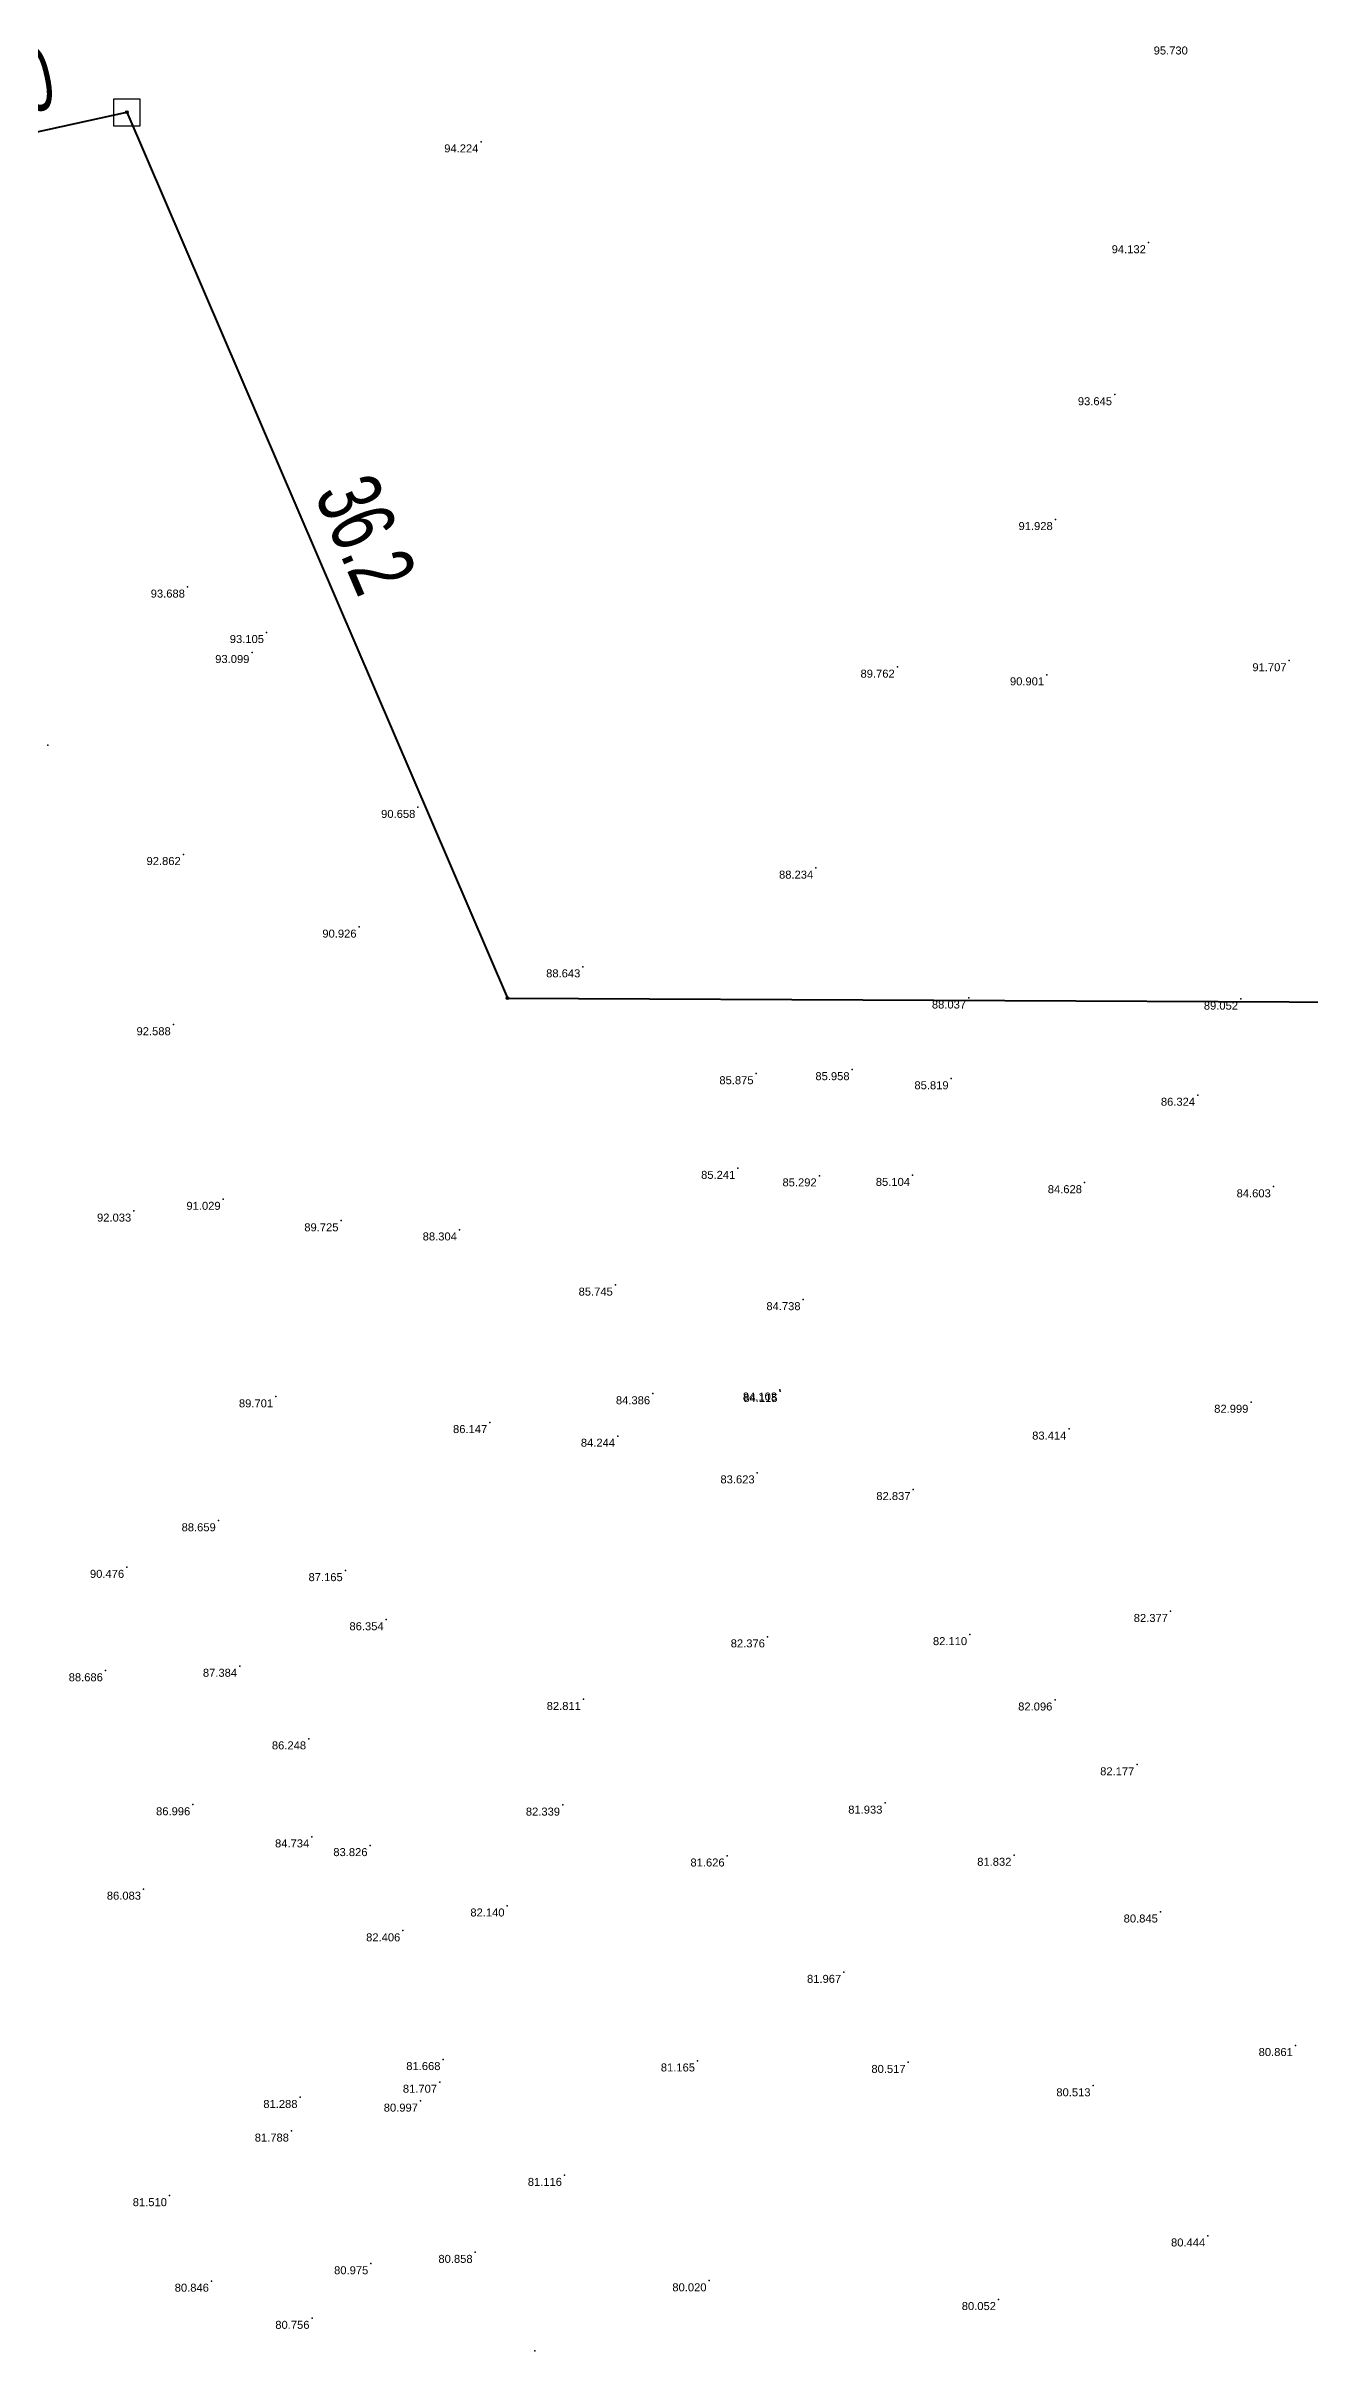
# Model space of a CAD drawing. Header units: millimetres. Extents: x 706139 to 707011, y 753722 to 954403.
# Drawn here: x 706571.4 to 706618.8, y 954199.6 to 954286 of the extents above; entities that cross this region are included whole.
import ezdxf
from ezdxf.enums import TextEntityAlignment as Align

# ---------------------------------------------------------------- set-up
doc = ezdxf.new("R2010")
doc.units = ezdxf.units.MM
doc.linetypes.add('SOLID_LINE', pattern=[0])
doc.layers.add('BD', color=1, linetype='Continuous', lineweight=40)
doc.layers.add('BD SYMBOL', color=7, linetype='Continuous', lineweight=30)
for name, color, linetype in [('dim', 7, 'Continuous'), ('Height', 7, 'Continuous'), ('SY SYMBOL', 7, 'Continuous')]:
    doc.layers.add(name, color=color, linetype=linetype)
doc.styles.add('DIM', font='ARIALN.TTF', dxfattribs={"width": 0.8, "height": 2.4})
doc.styles.get("Standard").update_dxf_attribs({"font": 'arial.ttf'})
doc.dimstyles.get("Standard").update_dxf_attribs({"dimtxt": 0.18, "dimasz": 0.18, "dimexe": 0.18, "dimexo": 0.0625, "dimgap": 0.09, "dimtad": 0, "dimtih": 1, "dimtoh": 1, "dimdec": 4, "dimzin": 0, "dimdsep": 46, "dimtxsty": 'Standard', "dimcen": 0.09, "dimadec": 0, "dimazin": 0, "dimtfac": 1, "dimtdec": 4, "dimtofl": 0, "dimtmove": 0, "dimatfit": 3, "dimfxl": 1, "dimtolj": 1, "dimtzin": 0, "dimarcsym": 0})

# ---------------------------------------------------------------- blocks, each defined once
blk = doc.blocks.new('BD')
at = {"linetype": 'ByBlock'}
for p, q in [((-0.037, -0.034), (0.037, 0.034)), ((-0.035, 0.035), (0.035, -0.035))]:
    blk.add_line(p, q, dxfattribs=at)
blk.add_circle((0, 0), 0.05)
blk.add_point((0, 0))
blk = doc.blocks.new('SYSTONE')
at = {"color": 6}
blk.add_polyline3d([(-0.256, -0.003, 0), (-0.256, -0.253, 0), (0.244, -0.253, 0), (0.244, 0.247, 0), (-0.256, 0.247, 0), (-0.256, -0.003, 0)], close=True, dxfattribs=at)
blk.add_point((0, 0), dxfattribs=at)
blk = doc.blocks.new('*D55')
at = {"layer": 'Defpoints', "color": 0, "transparency": 16777216}
for p in [(707822.818, 954254.201), (707823.229, 954252.319), (707815.444, 954250.618)]:
    blk.add_point(p, dxfattribs=at)
at = {"layer": 'dim', "color": 0, "transparency": 16777216, "insert": (707818.925, 954253.351), "char_height": 2.4, "attachment_point": 5, "rotation": 12.32526, "style": 'DIM'}
blk.add_mtext('\\A1;8.0', dxfattribs=at)
blk = doc.blocks.new('*D56')
at = {"layer": 'Defpoints', "color": 0, "transparency": 16777216}
for p in [(707823.229, 954252.319), (707839.311, 954219.874), (707837.498, 954219.095)]:
    blk.add_point(p, dxfattribs=at)
at = {"layer": 'dim', "color": 0, "transparency": 16777216, "insert": (707832.177, 954236.486), "char_height": 2.4, "attachment_point": 5, "rotation": 293.24249, "style": 'DIM'}
blk.add_mtext('\\A1;36.2', dxfattribs=at)
blk = doc.blocks.new('*D57')
at = {"layer": 'Defpoints', "color": 0, "transparency": 16777216}
for p in [(707907.16, 954220.994), (707837.498, 954219.095), (707907.15, 954218.779)]:
    blk.add_point(p, dxfattribs=at)
at = {"layer": 'dim', "color": 0, "transparency": 16777216, "insert": (707872.334, 954221.152), "char_height": 2.4, "attachment_point": 5, "rotation": 359.74006, "style": 'DIM'}
blk.add_mtext('\\A1;69.7', dxfattribs=at)
blk = doc.blocks.new('FGHFGH')
at = {"layer": 'BD'}
for p, q in [((707815.44374, 954250.6182), (707823.22874, 954252.3192)), ((707823.22874, 954252.3192), (707837.49774, 954219.0952)), ((707837.49774, 954219.0952), (707907.14974, 954218.7792))]:
    blk.add_line(p, q, dxfattribs=at)
at = {"layer": 'BD SYMBOL'}
for p in [(707823.22874, 954252.3192, 95.311), (707837.49774, 954219.0952, 89.111)]:
    blk.add_blockref('BD', p, dxfattribs=at)
at = {"layer": 'SY SYMBOL', "xscale": 2, "yscale": 2, "zscale": 2}
blk.add_blockref('SYSTONE', (707823.23874, 954252.3162, 95.323), dxfattribs=at)
at = {"layer": 'dim'}
for p1, p2, distance, picture, middle in [((707815.44374, 954250.6182), (707823.22874, 954252.3192), 1.92628, '*D55', (707818.92505, 954253.35058)), ((707823.22874, 954252.3192), (707837.49774, 954219.0952), 1.97348, '*D56', (707832.17655, 954236.48598)), ((707837.49774, 954219.0952), (707907.14974, 954218.7792), 2.21499, '*D57', (707872.33379, 954221.15217))]:
    dim = blk.add_aligned_dim(p1=p1, p2=p2, distance=distance, dimstyle='Standard', dxfattribs=at)
    dim.commit()
    dim.dimension.update_dxf_attribs({"geometry": picture, "text_midpoint": middle})

msp = doc.modelspace()

# ---------------------------------------------------------------- linework, layer by layer
at = {"color": 0, "linetype": 'SOLID_LINE'}
for p in [(706587.6854, 954282.4246, 94.2235), (706587.6854, 954282.4246, 94.2235), (706612.7105, 954278.6441, 94.1317), (706612.7105, 954278.6441, 94.1317), (706611.4428, 954272.9445, 93.6453), (706611.4428, 954272.9445, 93.6453), (706609.2183, 954268.2637, 91.9282), (706609.2183, 954268.2637, 91.9282), (706576.6795, 954265.7317, 93.6882), (706576.6795, 954265.7317, 93.6882), (706579.645, 954264.028, 93.105), (706579.645, 954264.028, 93.105), (706579.0981, 954263.277, 93.0989), (706579.0981, 954263.277, 93.0989), (706603.2933, 954262.7297, 89.7616), (706603.2933, 954262.7297, 89.7616), (706617.9857, 954262.9699, 91.7074), (706617.9857, 954262.9699, 91.7074), (706608.8961, 954262.4407, 90.9007), (706608.8961, 954262.4407, 90.9007), (706571.4359, 954259.7992, 94.3366), (706571.4359, 954259.7992, 94.3366), (706585.3197, 954257.47, 90.658), (706585.3197, 954257.47, 90.658), (706576.5226, 954255.7033, 92.8615), (706576.5226, 954255.7033, 92.8615), (706600.238, 954255.1939, 88.2344), (706600.238, 954255.1939, 88.2344), (706583.1147, 954252.9823, 90.9264), (706583.1147, 954252.9823, 90.9264), (706591.5063, 954251.4925, 88.6428), (706591.5063, 954251.4925, 88.6428), (706605.9695, 954250.3236, 88.0373), (706605.9695, 954250.3236, 88.0373), (706616.1659, 954250.2813, 89.0518), (706616.1659, 954250.2813, 89.0518), (706576.1484, 954249.3219, 92.5884), (706576.1484, 954249.3219, 92.5884), (706598.0016, 954247.4851, 85.8754), (706598.0016, 954247.4851, 85.8754), (706601.6016, 954247.6371, 85.9584), (706601.6016, 954247.6371, 85.9584), (706605.3145, 954247.2957, 85.8192), (706605.3145, 954247.2957, 85.8192), (706614.556, 954246.6781, 86.324), (706614.556, 954246.6781, 86.324), (706597.3168, 954243.9363, 85.241), (706597.3168, 954243.9363, 85.241), (706600.368, 954243.6543, 85.2922), (706600.368, 954243.6543, 85.2922), (706603.8668, 954243.6725, 85.1043), (706603.8668, 954243.6725, 85.1043), (706578.0188, 954242.7752, 91.0294), (706578.0188, 954242.7752, 91.0294), (706610.3146, 954243.3996, 84.6277), (706610.3146, 954243.3996, 84.6277), (706617.3949, 954243.2449, 84.6027), (706617.3949, 954243.2449, 84.6027), (706574.6661, 954242.3342, 92.0326), (706574.6661, 954242.3342, 92.0326), (706582.4383, 954241.9701, 89.7254), (706582.4383, 954241.9701, 89.7254), (706586.8773, 954241.6274, 88.3035), (706586.8773, 954241.6274, 88.3035), (706592.7234, 954239.5589, 85.7452), (706592.7234, 954239.5589, 85.7452), (706599.7637, 954239.0133, 84.7383), (706599.7637, 954239.0133, 84.7383), (706579.9878, 954235.3698, 89.7015), (706579.9878, 954235.3698, 89.7015), (706594.1223, 954235.4851, 84.3865), (706594.1223, 954235.4851, 84.3865), (706598.8817, 954235.6249, 84.1029), (706598.8817, 954235.6249, 84.1029), (706598.8988, 954235.57, 84.1147), (706598.8988, 954235.57, 84.1147), (706616.5546, 954235.1659, 82.999), (706616.5546, 954235.1659, 82.999), (706588.0151, 954234.4035, 86.1466), (706588.0151, 954234.4035, 86.1466), (706609.73, 954234.1603, 83.414), (706609.73, 954234.1603, 83.414), (706592.8071, 954233.8935, 84.2439), (706592.8071, 954233.8935, 84.2439), (706598.0413, 954232.518, 83.6231), (706598.0413, 954232.518, 83.6231), (706603.886, 954231.8934, 82.8371), (706603.886, 954231.8934, 82.8371), (706577.8375, 954230.7226, 88.6594), (706577.8375, 954230.7226, 88.6594), (706574.4013, 954228.9763, 90.4757), (706574.4013, 954228.9763, 90.4757), (706582.5968, 954228.8522, 87.165), (706582.5968, 954228.8522, 87.165), (706613.5382, 954227.3223, 82.3775), (706613.5382, 954227.3223, 82.3775), (706584.1313, 954227.0109, 86.3536), (706584.1313, 954227.0109, 86.3536), (706598.4268, 954226.3688, 82.3757), (706598.4268, 954226.3688, 82.3757), (706606.009, 954226.4535, 82.1096), (706606.009, 954226.4535, 82.1096), (706573.6038, 954225.0986, 88.6864), (706573.6038, 954225.0986, 88.6864), (706578.6361, 954225.2667, 87.3839), (706578.6361, 954225.2667, 87.3839), (706591.5267, 954224.0219, 82.8106), (706591.5267, 954224.0219, 82.8106), (706609.2048, 954224.0025, 82.0955), (706609.2048, 954224.0025, 82.0955), (706581.2238, 954222.5446, 86.2475), (706581.2238, 954222.5446, 86.2475), (706612.2787, 954221.5721, 82.1775), (706612.2787, 954221.5721, 82.1775), (706576.8803, 954220.0739, 86.9961), (706576.8803, 954220.0739, 86.9961), (706590.7451, 954220.0616, 82.3392), (706590.7451, 954220.0616, 82.3392), (706602.8333, 954220.1361, 81.9333), (706602.8333, 954220.1361, 81.9333), (706581.3416, 954218.8688, 84.7339), (706583.5262, 954218.5422, 83.8261), (706583.5262, 954218.5422, 83.8261), (706596.9166, 954218.1528, 81.6265), (706596.9166, 954218.1528, 81.6265), (706607.6694, 954218.1792, 81.8323), (706607.6694, 954218.1792, 81.8323), (706575.0336, 954216.9091, 86.0833), (706588.6648, 954216.2785, 82.1398), (706588.6648, 954216.2785, 82.1398), (706613.1597, 954216.053, 80.8449), (706613.1597, 954216.053, 80.8449), (706584.7563, 954215.347, 82.4061), (706584.7563, 954215.347, 82.4061), (706601.2871, 954213.7904, 81.9673), (706601.2871, 954213.7904, 81.9673), (706618.2208, 954211.046, 80.8606), (706618.2208, 954211.046, 80.8606), (706586.2623, 954210.5193, 81.6684), (706595.8057, 954210.4675, 81.1647), (706595.8057, 954210.4675, 81.1647), (706603.7013, 954210.4126, 80.5172), (706603.7013, 954210.4126, 80.5172), (706580.9019, 954209.0987, 81.288), (706580.9019, 954209.0987, 81.288), (706585.4178, 954208.9616, 80.9966), (706585.4178, 954208.9616, 80.9966), (706586.1342, 954209.6705, 81.7069), (706586.1342, 954209.6705, 81.7069), (706610.6362, 954209.5359, 80.5131), (706610.6362, 954209.5359, 80.5131), (706580.5804, 954207.8387, 81.7885), (706590.8181, 954206.1777, 81.1163), (706576.0061, 954205.4167, 81.5095), (706614.9359, 954203.9061, 80.4435), (706614.9359, 954203.9061, 80.4435), (706587.467, 954203.2905, 80.8576), (706577.5799, 954202.2101, 80.8458), (706577.5799, 954202.2101, 80.8458), (706583.5556, 954202.8631, 80.9747), (706583.5556, 954202.8631, 80.9747), (706596.2381, 954202.2239, 80.0205), (706596.2381, 954202.2239, 80.0205), (706607.09, 954201.5212, 80.0518), (706607.09, 954201.5212, 80.0518), (706581.3515, 954200.8175, 80.7563), (706589.6973, 954199.5897, 80.0145)]:
    msp.add_point(p, dxfattribs=at)

# ---------------------------------------------------------------- block references
msp.add_blockref('FGHFGH', (-1248.8207, 31.2158))

# ---------------------------------------------------------------- texts
at = {"layer": 'Height', "color": 4, "linetype": 'SOLID_LINE'}
for s, p in [('95.730', (706614.1845, 954285.9953, 95.7298)), ('95.730', (706614.1845, 954285.9953, 95.7298)), ('94.224', (706587.5854, 954282.3246, 94.2235)), ('94.224', (706587.5854, 954282.3246, 94.2235)), ('94.132', (706612.6105, 954278.5441, 94.1317)), ('94.132', (706612.6105, 954278.5441, 94.1317)), ('93.645', (706611.3428, 954272.8445, 93.6453)), ('93.645', (706611.3428, 954272.8445, 93.6453)), ('91.928', (706609.1183, 954268.1637, 91.9282)), ('91.928', (706609.1183, 954268.1637, 91.9282)), ('93.688', (706576.5795, 954265.6317, 93.6882)), ('93.688', (706576.5795, 954265.6317, 93.6882)), ('93.105', (706579.545, 954263.928, 93.105)), ('93.105', (706579.545, 954263.928, 93.105)), ('93.099', (706578.9981, 954263.177, 93.0989)), ('93.099', (706578.9981, 954263.177, 93.0989)), ('89.762', (706603.1933, 954262.6297, 89.7616)), ('89.762', (706603.1933, 954262.6297, 89.7616)), ('91.707', (706617.8857, 954262.8699, 91.7074)), ('91.707', (706617.8857, 954262.8699, 91.7074)), ('90.901', (706608.7961, 954262.3407, 90.9007)), ('90.901', (706608.7961, 954262.3407, 90.9007)), ('90.658', (706585.2197, 954257.37, 90.658)), ('90.658', (706585.2197, 954257.37, 90.658)), ('92.862', (706576.4226, 954255.6033, 92.8615)), ('92.862', (706576.4226, 954255.6033, 92.8615)), ('88.234', (706600.138, 954255.0939, 88.2344)), ('88.234', (706600.138, 954255.0939, 88.2344)), ('90.926', (706583.0147, 954252.8823, 90.9264)), ('90.926', (706583.0147, 954252.8823, 90.9264)), ('88.643', (706591.4063, 954251.3925, 88.6428)), ('88.643', (706591.4063, 954251.3925, 88.6428)), ('88.037', (706605.8695, 954250.2236, 88.0373)), ('88.037', (706605.8695, 954250.2236, 88.0373)), ('89.052', (706616.0659, 954250.1813, 89.0518)), ('89.052', (706616.0659, 954250.1813, 89.0518)), ('92.588', (706576.0484, 954249.2219, 92.5884)), ('92.588', (706576.0484, 954249.2219, 92.5884)), ('85.875', (706597.9016, 954247.3851, 85.8754)), ('85.875', (706597.9016, 954247.3851, 85.8754)), ('85.958', (706601.5016, 954247.5371, 85.9584)), ('85.958', (706601.5016, 954247.5371, 85.9584)), ('85.819', (706605.2145, 954247.1957, 85.8192)), ('85.819', (706605.2145, 954247.1957, 85.8192)), ('86.324', (706614.456, 954246.5781, 86.324)), ('86.324', (706614.456, 954246.5781, 86.324)), ('85.241', (706597.2168, 954243.8363, 85.241)), ('85.241', (706597.2168, 954243.8363, 85.241)), ('85.292', (706600.268, 954243.5543, 85.2922)), ('85.292', (706600.268, 954243.5543, 85.2922)), ('85.104', (706603.7668, 954243.5725, 85.1043)), ('85.104', (706603.7668, 954243.5725, 85.1043)), ('91.029', (706577.9188, 954242.6752, 91.0294)), ('91.029', (706577.9188, 954242.6752, 91.0294)), ('84.628', (706610.2146, 954243.2996, 84.6277)), ('84.628', (706610.2146, 954243.2996, 84.6277)), ('84.603', (706617.2949, 954243.1449, 84.6027)), ('84.603', (706617.2949, 954243.1449, 84.6027)), ('92.033', (706574.5661, 954242.2342, 92.0326)), ('92.033', (706574.5661, 954242.2342, 92.0326)), ('89.725', (706582.3383, 954241.8701, 89.7254)), ('89.725', (706582.3383, 954241.8701, 89.7254)), ('88.304', (706586.7773, 954241.5274, 88.3035)), ('88.304', (706586.7773, 954241.5274, 88.3035)), ('85.745', (706592.6234, 954239.4589, 85.7452)), ('85.745', (706592.6234, 954239.4589, 85.7452)), ('84.738', (706599.6637, 954238.9133, 84.7383)), ('84.738', (706599.6637, 954238.9133, 84.7383)), ('89.701', (706579.8878, 954235.2698, 89.7015)), ('89.701', (706579.8878, 954235.2698, 89.7015)), ('84.386', (706594.0223, 954235.3851, 84.3865)), ('84.386', (706594.0223, 954235.3851, 84.3865)), ('84.103', (706598.7817, 954235.5249, 84.1029)), ('84.103', (706598.7817, 954235.5249, 84.1029)), ('84.115', (706598.7988, 954235.47, 84.1147)), ('84.115', (706598.7988, 954235.47, 84.1147)), ('82.999', (706616.4546, 954235.0659, 82.999)), ('82.999', (706616.4546, 954235.0659, 82.999)), ('86.147', (706587.9151, 954234.3035, 86.1466)), ('86.147', (706587.9151, 954234.3035, 86.1466)), ('83.414', (706609.63, 954234.0603, 83.414)), ('83.414', (706609.63, 954234.0603, 83.414)), ('84.244', (706592.7071, 954233.7935, 84.2439)), ('84.244', (706592.7071, 954233.7935, 84.2439)), ('83.623', (706597.9413, 954232.418, 83.6231)), ('83.623', (706597.9413, 954232.418, 83.6231)), ('82.837', (706603.786, 954231.7934, 82.8371)), ('82.837', (706603.786, 954231.7934, 82.8371)), ('88.659', (706577.7375, 954230.6226, 88.6594)), ('88.659', (706577.7375, 954230.6226, 88.6594)), ('90.476', (706574.3013, 954228.8763, 90.4757)), ('90.476', (706574.3013, 954228.8763, 90.4757)), ('87.165', (706582.4968, 954228.7522, 87.165)), ('87.165', (706582.4968, 954228.7522, 87.165)), ('82.377', (706613.4382, 954227.2223, 82.3775)), ('82.377', (706613.4382, 954227.2223, 82.3775)), ('86.354', (706584.0313, 954226.9109, 86.3536)), ('86.354', (706584.0313, 954226.9109, 86.3536)), ('82.376', (706598.3268, 954226.2688, 82.3757)), ('82.376', (706598.3268, 954226.2688, 82.3757)), ('82.110', (706605.909, 954226.3535, 82.1096)), ('82.110', (706605.909, 954226.3535, 82.1096)), ('88.686', (706573.5038, 954224.9986, 88.6864)), ('88.686', (706573.5038, 954224.9986, 88.6864)), ('87.384', (706578.5361, 954225.1667, 87.3839)), ('87.384', (706578.5361, 954225.1667, 87.3839)), ('82.811', (706591.4267, 954223.9219, 82.8106)), ('82.811', (706591.4267, 954223.9219, 82.8106)), ('82.096', (706609.1048, 954223.9025, 82.0955)), ('82.096', (706609.1048, 954223.9025, 82.0955)), ('86.248', (706581.1238, 954222.4446, 86.2475)), ('86.248', (706581.1238, 954222.4446, 86.2475)), ('82.177', (706612.1787, 954221.4721, 82.1775)), ('82.177', (706612.1787, 954221.4721, 82.1775)), ('86.996', (706576.7803, 954219.9739, 86.9961)), ('86.996', (706576.7803, 954219.9739, 86.9961)), ('82.339', (706590.6451, 954219.9616, 82.3392)), ('82.339', (706590.6451, 954219.9616, 82.3392)), ('81.933', (706602.7333, 954220.0361, 81.9333)), ('81.933', (706602.7333, 954220.0361, 81.9333)), ('84.734', (706581.2416, 954218.7688, 84.7339)), ('83.826', (706583.4262, 954218.4422, 83.8261)), ('83.826', (706583.4262, 954218.4422, 83.8261)), ('81.626', (706596.8166, 954218.0528, 81.6265)), ('81.626', (706596.8166, 954218.0528, 81.6265)), ('81.832', (706607.5694, 954218.0792, 81.8323)), ('81.832', (706607.5694, 954218.0792, 81.8323)), ('86.083', (706574.9336, 954216.8091, 86.0833)), ('82.140', (706588.5648, 954216.1785, 82.1398)), ('82.140', (706588.5648, 954216.1785, 82.1398)), ('80.845', (706613.0597, 954215.953, 80.8449)), ('80.845', (706613.0597, 954215.953, 80.8449)), ('82.406', (706584.6563, 954215.247, 82.4061)), ('82.406', (706584.6563, 954215.247, 82.4061)), ('81.967', (706601.1871, 954213.6904, 81.9673)), ('81.967', (706601.1871, 954213.6904, 81.9673)), ('80.861', (706618.1208, 954210.946, 80.8606)), ('80.861', (706618.1208, 954210.946, 80.8606)), ('81.668', (706586.1623, 954210.4193, 81.6684)), ('81.165', (706595.7057, 954210.3675, 81.1647)), ('81.165', (706595.7057, 954210.3675, 81.1647)), ('80.517', (706603.6013, 954210.3126, 80.5172)), ('80.517', (706603.6013, 954210.3126, 80.5172)), ('81.288', (706580.8019, 954208.9987, 81.288)), ('81.288', (706580.8019, 954208.9987, 81.288)), ('81.707', (706586.0342, 954209.5705, 81.7069)), ('81.707', (706586.0342, 954209.5705, 81.7069)), ('80.513', (706610.5362, 954209.4359, 80.5131)), ('80.513', (706610.5362, 954209.4359, 80.5131)), ('80.997', (706585.3178, 954208.8616, 80.9966)), ('80.997', (706585.3178, 954208.8616, 80.9966)), ('81.788', (706580.4804, 954207.7387, 81.7885)), ('81.116', (706590.7181, 954206.0777, 81.1163)), ('81.510', (706575.9061, 954205.3167, 81.5095)), ('80.444', (706614.8359, 954203.8061, 80.4435)), ('80.444', (706614.8359, 954203.8061, 80.4435)), ('80.858', (706587.367, 954203.1905, 80.8576)), ('80.846', (706577.4799, 954202.1101, 80.8458)), ('80.846', (706577.4799, 954202.1101, 80.8458)), ('80.975', (706583.4556, 954202.7631, 80.9747)), ('80.975', (706583.4556, 954202.7631, 80.9747)), ('80.020', (706596.1381, 954202.1239, 80.0205)), ('80.020', (706596.1381, 954202.1239, 80.0205)), ('80.052', (706606.99, 954201.4212, 80.0518)), ('80.052', (706606.99, 954201.4212, 80.0518)), ('80.756', (706581.2515, 954200.7175, 80.7563))]:
    msp.add_text(s, height=0.3, dxfattribs=at).set_placement(p, align=Align.TOP_RIGHT)

doc.saveas('drawing.dxf')
